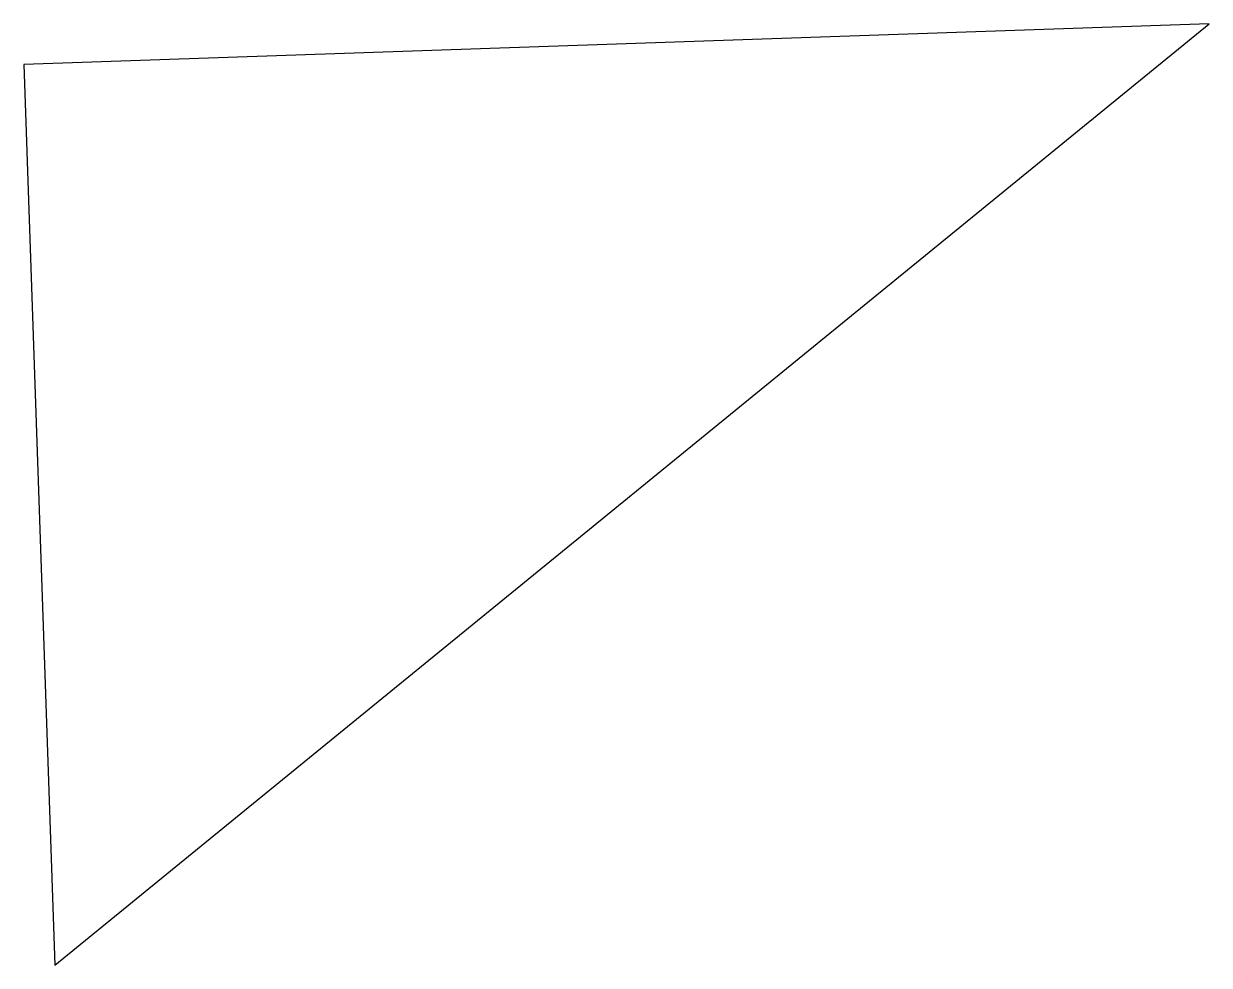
# Model space of a CAD drawing. Header units: metres. Extents: x -0.825 to -0.56, y -0.667 to -0.456.
import ezdxf

# ---------------------------------------------------------------- set-up
doc = ezdxf.new("R2010")
doc.units = ezdxf.units.M

msp = doc.modelspace()

# ---------------------------------------------------------------- linework, layer by layer
at = {"layer": 'Polygon'}
for p, q in [((-0.55975, -0.4565), (-0.82538, -0.46564)), ((-0.81844, -0.66747), (-0.55975, -0.4565)), ((-0.82538, -0.46564), (-0.81844, -0.66747))]:
    msp.add_line(p, q, dxfattribs=at)

doc.saveas('drawing.dxf')
